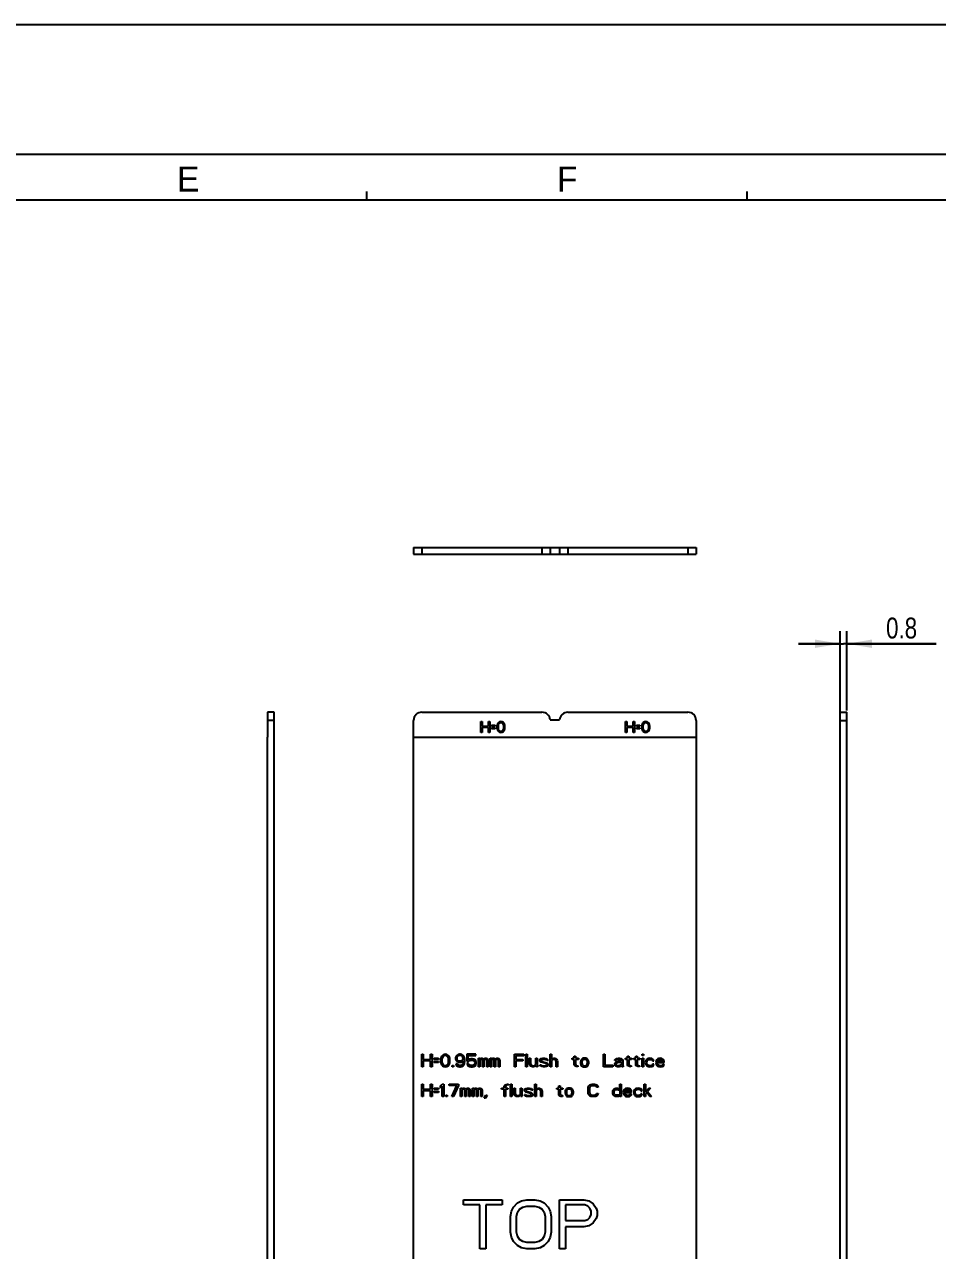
# Model space of a CAD drawing. Header units: millimetres. Extents: x 0 to 420, y 0 to 297.
# Drawn here: x 210 to 319.3, y 150.3 to 297 of the extents above; entities that cross this region are included whole.
import ezdxf

# ---------------------------------------------------------------- set-up
doc = ezdxf.new("R2010")
doc.units = ezdxf.units.MM
doc.header["$LTSCALE"] = 23.1
doc.layers.get('0').update_dxf_attribs({"linetype": 'CONTINUOUS'})
doc.layers.add('ASSEM_MEM', color=7, linetype='CONTINUOUS')
doc.styles.get("Standard").update_dxf_attribs({"font": 'txt', "width": 0.8})
doc.styles.add('TEXTSTYLE_2', font='txt')
doc.dimstyles.new('DIMSTYLE_2', dxfattribs={"dimtxt": 2.5, "dimasz": 3, "dimexe": 1.5, "dimexo": 1.2, "dimtad": 1, "dimdsep": 46, "dimtxsty": 'STANDARD', "dimblk": '_FILLED', "dimblk1": '_FILLED', "dimblk2": '_FILLED', "dimcen": 0.09, "dimazin": 2, "dimtp": 0.01, "dimtm": 0.01, "dimtfac": 1, "dimtofl": 0, "dimtmove": 0, "dimatfit": 3, "dimldrblk": '_FILLED', "dimfxl": 1, "dimtolj": 1, "dimarcsym": 0})

# ---------------------------------------------------------------- blocks, each defined once
blk = doc.blocks.new('_FILLED')
at = {"color": 0, "linetype": 'BYBLOCK'}
blk.add_solid([(0, 0), (-1, 0.167), (-1, -0.167)], dxfattribs=at)
blk = doc.blocks.new('*D2')
at = {"color": 7, "linetype": 'CONTINUOUS'}
for p, q in [((307.64, 212.89), (307.64, 224.38)), ((308.44, 214.89), (308.44, 224.38)), ((307.64, 222.88), (302.64, 222.88)), ((302.64, 222.88), (308.04, 222.88)), ((319.14, 222.88), (308.04, 222.88)), ((308.44, 222.88), (319.14, 222.88))]:
    blk.add_line(p, q, dxfattribs=at)
at = {"color": 7, "linetype": 'CONTINUOUS', "xscale": 3, "yscale": 3, "zscale": 3}
blk.add_blockref('_FILLED', (307.64, 222.88), dxfattribs=at)
at = {"color": 7, "linetype": 'CONTINUOUS', "xscale": 3, "yscale": 3, "zscale": 3, "rotation": 180}
blk.add_blockref('_FILLED', (308.44, 222.88), dxfattribs=at)
at = {"color": 7, "linetype": 'CONTINUOUS', "insert": (313.14, 226.01), "char_height": 2.5, "width": 6, "attachment_point": 1, "line_spacing_factor": 0.9}
blk.add_mtext('0.8', dxfattribs=at)

msp = doc.modelspace()

# ---------------------------------------------------------------- linework, layer by layer
at = {"color": 7, "linetype": 'CONTINUOUS'}
for p, q in [((0, 297), (420, 297)), ((19, 281.5), (401, 281.5)), ((23.5, 276), (396, 276)), ((251, 276), (251, 277)), ((296.5, 276), (296.5, 277))]:
    msp.add_line(p, q, dxfattribs=at)
at = {"layer": 'ASSEM_MEM', "color": 7, "linetype": 'CONTINUOUS'}
for p, q in [((256.581, 234.391), (256.581, 233.591)), ((256.581, 234.391), (290.406, 234.391)), ((256.581, 233.591), (290.406, 233.591)), ((257.581, 234.391), (257.581, 233.591)), ((271.949, 234.391), (271.949, 233.591)), ((272.944, 234.391), (272.944, 233.591)), ((274.044, 234.391), (274.044, 233.591)), ((275.039, 234.391), (275.039, 233.591)), ((289.406, 234.391), (289.406, 233.591)), ((290.406, 234.391), (290.406, 233.591)), ((239.097, 214.686), (239.097, 211.686)), ((239.897, 214.686), (239.097, 214.686)), ((239.897, 83.686), (239.897, 214.686)), ((257.581, 214.686), (271.949, 214.686)), ((275.039, 214.686), (289.406, 214.686)), ((307.636, 83.686), (307.636, 214.686)), ((307.636, 214.686), (308.436, 214.686)), ((308.436, 99.686), (308.436, 214.686)), ((239.897, 213.686), (239.097, 213.686)), ((256.581, 99.686), (256.581, 213.686)), ((264.618, 212.262), (264.618, 213.552)), ((264.618, 213.552), (264.779, 213.552)), ((264.779, 213.552), (264.779, 213.031)), ((264.779, 213.031), (265.531, 213.031)), ((264.779, 212.866), (264.779, 212.262)), ((265.531, 212.866), (264.779, 212.866)), ((265.531, 213.031), (265.531, 213.552)), ((265.531, 213.552), (265.693, 213.552)), ((265.531, 212.262), (265.531, 212.866)), ((265.693, 213.552), (265.693, 212.262)), ((265.908, 213.031), (265.908, 213.141)), ((265.908, 213.141), (266.338, 213.141)), ((266.338, 213.031), (265.908, 213.031)), ((265.908, 212.701), (265.908, 212.811)), ((265.908, 212.811), (266.338, 212.811)), ((266.338, 213.141), (266.338, 213.031)), ((266.338, 212.811), (266.338, 212.701)), ((266.58, 213.168), (266.553, 213.031)), ((266.553, 213.031), (266.553, 212.784)), ((266.606, 213.25), (266.58, 213.168)), ((266.66, 213.36), (266.606, 213.25)), ((266.741, 213.442), (266.66, 213.36)), ((266.714, 213.168), (266.687, 213.003)), ((266.687, 213.003), (266.687, 212.811)), ((266.687, 212.811), (266.714, 212.647)), ((266.821, 213.333), (266.714, 213.168)), ((266.875, 213.525), (266.741, 213.442)), ((266.902, 213.388), (266.821, 213.333)), ((267.036, 213.552), (266.875, 213.525)), ((267.036, 213.415), (266.902, 213.388)), ((267.198, 213.525), (267.036, 213.552)), ((267.171, 213.388), (267.036, 213.415)), ((267.251, 213.333), (267.171, 213.388)), ((267.332, 213.442), (267.198, 213.525)), ((267.359, 213.168), (267.251, 213.333)), ((267.413, 213.36), (267.332, 213.442)), ((267.386, 213.003), (267.359, 213.168)), ((267.359, 212.647), (267.386, 212.811)), ((267.386, 212.811), (267.386, 213.003)), ((267.466, 213.25), (267.413, 213.36)), ((267.493, 213.168), (267.466, 213.25)), ((267.52, 213.031), (267.493, 213.168)), ((267.52, 212.784), (267.52, 213.031)), ((272.944, 213.786), (274.044, 213.786)), ((281.957, 212.262), (281.957, 213.552)), ((281.957, 213.552), (282.118, 213.552)), ((282.118, 213.552), (282.118, 213.031)), ((282.118, 213.031), (282.871, 213.031)), ((282.118, 212.866), (282.118, 212.262)), ((282.871, 212.866), (282.118, 212.866)), ((282.871, 213.031), (282.871, 213.552)), ((282.871, 213.552), (283.032, 213.552)), ((282.871, 212.262), (282.871, 212.866)), ((283.032, 213.552), (283.032, 212.262)), ((283.247, 213.031), (283.247, 213.141)), ((283.247, 213.141), (283.677, 213.141)), ((283.677, 213.031), (283.247, 213.031)), ((283.247, 212.701), (283.247, 212.811)), ((283.247, 212.811), (283.677, 212.811)), ((283.677, 213.141), (283.677, 213.031)), ((283.677, 212.811), (283.677, 212.701)), ((283.919, 213.168), (283.892, 213.031)), ((283.892, 213.031), (283.892, 212.784)), ((283.946, 213.25), (283.919, 213.168)), ((283.999, 213.36), (283.946, 213.25)), ((284.08, 213.442), (283.999, 213.36)), ((284.053, 213.168), (284.026, 213.003)), ((284.026, 213.003), (284.026, 212.811)), ((284.026, 212.811), (284.053, 212.647)), ((284.161, 213.333), (284.053, 213.168)), ((284.214, 213.525), (284.08, 213.442)), ((284.241, 213.388), (284.161, 213.333)), ((284.376, 213.552), (284.214, 213.525)), ((284.376, 213.415), (284.241, 213.388)), ((284.537, 213.525), (284.376, 213.552)), ((284.51, 213.388), (284.376, 213.415)), ((284.591, 213.333), (284.51, 213.388)), ((284.671, 213.442), (284.537, 213.525)), ((284.698, 213.168), (284.591, 213.333)), ((284.752, 213.36), (284.671, 213.442)), ((284.725, 213.003), (284.698, 213.168)), ((284.698, 212.647), (284.725, 212.811)), ((284.725, 212.811), (284.725, 213.003)), ((284.806, 213.25), (284.752, 213.36)), ((284.833, 213.168), (284.806, 213.25)), ((284.859, 213.031), (284.833, 213.168)), ((284.859, 212.784), (284.859, 213.031)), ((290.406, 213.686), (290.406, 211.686)), ((307.636, 213.686), (308.436, 213.686)), ((239.097, 83.686), (239.097, 211.686)), ((256.581, 211.686), (290.406, 211.686)), ((264.779, 212.262), (264.618, 212.262)), ((265.693, 212.262), (265.531, 212.262)), ((266.338, 212.701), (265.908, 212.701)), ((266.553, 212.784), (266.58, 212.647)), ((266.58, 212.647), (266.606, 212.564)), ((266.606, 212.564), (266.66, 212.454)), ((266.66, 212.454), (266.741, 212.372)), ((266.714, 212.647), (266.821, 212.482)), ((266.741, 212.372), (266.875, 212.29)), ((266.821, 212.482), (266.902, 212.427)), ((266.875, 212.29), (267.036, 212.262)), ((266.902, 212.427), (267.036, 212.4)), ((267.036, 212.4), (267.171, 212.427)), ((267.036, 212.262), (267.198, 212.29)), ((267.171, 212.427), (267.251, 212.482)), ((267.198, 212.29), (267.332, 212.372)), ((267.251, 212.482), (267.359, 212.647)), ((267.332, 212.372), (267.413, 212.454)), ((267.413, 212.454), (267.466, 212.564)), ((267.466, 212.564), (267.493, 212.647)), ((267.493, 212.647), (267.52, 212.784)), ((282.118, 212.262), (281.957, 212.262)), ((283.032, 212.262), (282.871, 212.262)), ((283.677, 212.701), (283.247, 212.701)), ((283.892, 212.784), (283.919, 212.647)), ((283.919, 212.647), (283.946, 212.564)), ((283.946, 212.564), (283.999, 212.454)), ((283.999, 212.454), (284.08, 212.372)), ((284.053, 212.647), (284.161, 212.482)), ((284.08, 212.372), (284.214, 212.29)), ((284.161, 212.482), (284.241, 212.427)), ((284.214, 212.29), (284.376, 212.262)), ((284.241, 212.427), (284.376, 212.4)), ((284.376, 212.4), (284.51, 212.427)), ((284.376, 212.262), (284.537, 212.29)), ((284.51, 212.427), (284.591, 212.482)), ((284.537, 212.29), (284.671, 212.372)), ((284.591, 212.482), (284.698, 212.647)), ((284.671, 212.372), (284.752, 212.454)), ((284.752, 212.454), (284.806, 212.564)), ((284.806, 212.564), (284.833, 212.647)), ((284.833, 212.647), (284.859, 212.784)), ((290.406, 211.686), (290.406, 84.686)), ((257.555, 172.233), (257.555, 173.733)), ((257.555, 173.733), (257.742, 173.733)), ((257.742, 173.733), (257.742, 173.127)), ((258.617, 173.127), (258.617, 173.733)), ((258.617, 173.733), (258.805, 173.733)), ((258.805, 173.733), (258.805, 172.233)), ((259.055, 173.127), (259.055, 173.255)), ((259.055, 173.255), (259.555, 173.255)), ((259.555, 173.255), (259.555, 173.127)), ((259.836, 173.287), (259.805, 173.127)), ((259.867, 173.382), (259.836, 173.287)), ((259.93, 173.51), (259.867, 173.382)), ((260.023, 173.606), (259.93, 173.51)), ((259.992, 173.287), (259.961, 173.095)), ((260.117, 173.478), (259.992, 173.287)), ((260.18, 173.701), (260.023, 173.606)), ((260.211, 173.542), (260.117, 173.478)), ((260.367, 173.733), (260.18, 173.701)), ((260.367, 173.574), (260.211, 173.542)), ((260.555, 173.701), (260.367, 173.733)), ((260.523, 173.542), (260.367, 173.574)), ((260.617, 173.478), (260.523, 173.542)), ((260.711, 173.606), (260.555, 173.701)), ((260.742, 173.287), (260.617, 173.478)), ((260.805, 173.51), (260.711, 173.606)), ((260.773, 173.095), (260.742, 173.287)), ((260.867, 173.382), (260.805, 173.51)), ((260.898, 173.287), (260.867, 173.382)), ((260.93, 173.127), (260.898, 173.287)), ((261.648, 173.478), (261.586, 173.318)), ((261.586, 173.318), (261.586, 173.191)), ((261.586, 173.191), (261.648, 173.031)), ((261.742, 173.606), (261.648, 173.478)), ((261.898, 173.701), (261.742, 173.606)), ((261.773, 173.382), (261.742, 173.287)), ((261.742, 173.287), (261.742, 173.223)), ((261.742, 173.223), (261.773, 173.127)), ((261.836, 173.478), (261.773, 173.382)), ((261.93, 173.542), (261.836, 173.478)), ((262.055, 173.733), (261.898, 173.701)), ((262.023, 173.574), (261.93, 173.542)), ((262.242, 173.574), (262.023, 173.574)), ((262.211, 173.733), (262.055, 173.733)), ((262.367, 173.701), (262.211, 173.733)), ((262.336, 173.542), (262.242, 173.574)), ((262.43, 173.478), (262.336, 173.542)), ((262.523, 173.606), (262.367, 173.701)), ((262.492, 173.382), (262.43, 173.478)), ((262.523, 173.287), (262.492, 173.382)), ((262.492, 173.127), (262.523, 173.223)), ((262.617, 173.478), (262.523, 173.606)), ((262.523, 173.223), (262.523, 173.287)), ((262.68, 173.318), (262.617, 173.478)), ((262.711, 173.095), (262.68, 173.318)), ((262.961, 173.733), (262.961, 172.904)), ((264.023, 173.733), (262.961, 173.733)), ((263.117, 173.063), (263.117, 173.574)), ((263.117, 173.574), (264.023, 173.574)), ((263.43, 173.191), (263.273, 173.159)), ((263.617, 173.191), (263.43, 173.191)), ((263.773, 173.159), (263.617, 173.191)), ((264.023, 173.574), (264.023, 173.733)), ((264.336, 172.233), (264.336, 173.255)), ((264.336, 173.255), (264.492, 173.255)), ((264.492, 173.255), (264.492, 173.159)), ((264.492, 173.159), (264.555, 173.223)), ((264.555, 173.223), (264.648, 173.255)), ((264.648, 173.255), (264.773, 173.255)), ((264.773, 173.255), (264.867, 173.223)), ((264.867, 173.223), (264.961, 173.127)), ((264.961, 173.127), (265.055, 173.223)), ((265.055, 173.223), (265.148, 173.255)), ((265.148, 173.255), (265.273, 173.255)), ((265.273, 173.255), (265.367, 173.223)), ((265.367, 173.223), (265.43, 173.159)), ((265.742, 172.233), (265.742, 173.255)), ((265.742, 173.255), (265.898, 173.255)), ((265.898, 173.255), (265.898, 173.159)), ((265.898, 173.159), (265.961, 173.223)), ((265.961, 173.223), (266.055, 173.255)), ((266.055, 173.255), (266.18, 173.255)), ((266.18, 173.255), (266.273, 173.223)), ((266.273, 173.223), (266.367, 173.127)), ((266.367, 173.127), (266.461, 173.223)), ((266.461, 173.223), (266.555, 173.255)), ((266.555, 173.255), (266.68, 173.255)), ((266.68, 173.255), (266.773, 173.223)), ((266.773, 173.223), (266.836, 173.159)), ((268.648, 172.233), (268.648, 173.733)), ((268.648, 173.733), (269.773, 173.733)), ((268.836, 173.542), (268.836, 173.127)), ((269.773, 173.542), (268.836, 173.542)), ((269.773, 173.733), (269.773, 173.542)), ((270.023, 172.233), (270.023, 173.733)), ((270.023, 173.733), (270.18, 173.733)), ((270.18, 173.733), (270.18, 172.233)), ((270.43, 172.616), (270.43, 173.255)), ((270.43, 173.255), (270.586, 173.255)), ((270.586, 173.255), (270.586, 172.616)), ((271.211, 172.553), (271.211, 173.255)), ((271.211, 173.255), (271.367, 173.255)), ((271.367, 173.255), (271.367, 172.425)), ((271.742, 173.159), (271.867, 173.223)), ((271.867, 173.223), (272.055, 173.255)), ((272.055, 173.255), (272.242, 173.255)), ((272.242, 173.255), (272.43, 173.223)), ((272.43, 173.223), (272.523, 173.191)), ((272.523, 173.191), (272.617, 173.127)), ((272.93, 172.233), (272.93, 173.733)), ((272.93, 173.733), (273.086, 173.733)), ((273.086, 173.733), (273.086, 173.095)), ((273.148, 173.159), (273.242, 173.223)), ((273.242, 173.223), (273.367, 173.255)), ((273.367, 173.255), (273.492, 173.255)), ((273.492, 173.255), (273.586, 173.223)), ((273.586, 173.223), (273.68, 173.159)), ((275.555, 173.127), (275.555, 173.255)), ((275.555, 173.255), (275.805, 173.255)), ((275.805, 173.255), (275.805, 173.51)), ((275.805, 173.51), (275.961, 173.51)), ((275.961, 173.51), (275.961, 173.255)), ((275.961, 173.255), (276.305, 173.255)), ((276.305, 173.255), (276.305, 173.127)), ((276.742, 173.191), (276.68, 173.127)), ((276.805, 173.223), (276.742, 173.191)), ((276.93, 173.255), (276.805, 173.223)), ((277.18, 173.255), (276.93, 173.255)), ((277.305, 173.223), (277.18, 173.255)), ((277.367, 173.191), (277.305, 173.223)), ((277.43, 173.127), (277.367, 173.191)), ((279.305, 172.233), (279.305, 173.733)), ((279.305, 173.733), (279.492, 173.733)), ((279.492, 173.733), (279.492, 172.425)), ((280.711, 173.127), (280.773, 173.191)), ((280.773, 173.191), (280.836, 173.223)), ((280.836, 173.223), (281.055, 173.255)), ((281.055, 173.255), (281.242, 173.255)), ((281.242, 173.255), (281.43, 173.223)), ((281.43, 173.223), (281.523, 173.159)), ((281.93, 173.127), (281.93, 173.255)), ((281.93, 173.255), (282.18, 173.255)), ((282.18, 173.255), (282.18, 173.51)), ((282.18, 173.51), (282.336, 173.51)), ((282.336, 173.51), (282.336, 173.255)), ((282.336, 173.255), (282.68, 173.255)), ((282.68, 173.255), (282.68, 173.127)), ((282.93, 173.127), (282.93, 173.255)), ((282.93, 173.255), (283.18, 173.255)), ((283.18, 173.255), (283.18, 173.51)), ((283.18, 173.51), (283.336, 173.51)), ((283.336, 173.51), (283.336, 173.255)), ((283.336, 173.255), (283.68, 173.255)), ((283.68, 173.255), (283.68, 173.127)), ((283.93, 173.574), (283.93, 173.733)), ((283.93, 173.733), (284.086, 173.733)), ((284.086, 173.574), (283.93, 173.574)), ((283.93, 172.233), (283.93, 173.255)), ((283.93, 173.255), (284.086, 173.255)), ((284.086, 173.733), (284.086, 173.574)), ((284.086, 173.255), (284.086, 172.233)), ((284.586, 173.191), (284.492, 173.127)), ((284.68, 173.223), (284.586, 173.191)), ((284.867, 173.255), (284.68, 173.223)), ((285.086, 173.223), (284.867, 173.255)), ((285.211, 173.159), (285.086, 173.223)), ((285.836, 173.191), (285.742, 173.127)), ((285.93, 173.223), (285.836, 173.191)), ((286.117, 173.255), (285.93, 173.223)), ((286.305, 173.223), (286.117, 173.255)), ((286.461, 173.127), (286.305, 173.223)), ((257.742, 172.233), (257.555, 172.233)), ((257.742, 173.127), (258.617, 173.127)), ((257.742, 172.935), (257.742, 172.233)), ((258.617, 172.935), (257.742, 172.935)), ((258.617, 172.233), (258.617, 172.935)), ((258.805, 172.233), (258.617, 172.233)), ((259.555, 173.127), (259.055, 173.127)), ((259.055, 172.744), (259.055, 172.872)), ((259.055, 172.872), (259.555, 172.872)), ((259.555, 172.744), (259.055, 172.744)), ((259.555, 172.872), (259.555, 172.744)), ((259.805, 173.127), (259.805, 172.84)), ((259.805, 172.84), (259.836, 172.68)), ((259.836, 172.68), (259.867, 172.584)), ((259.867, 172.584), (259.93, 172.457)), ((259.93, 172.457), (260.023, 172.361)), ((259.961, 173.095), (259.961, 172.872)), ((259.961, 172.872), (259.992, 172.68)), ((259.992, 172.68), (260.117, 172.489)), ((260.023, 172.361), (260.18, 172.265)), ((260.117, 172.489), (260.211, 172.425)), ((260.18, 172.265), (260.367, 172.233)), ((260.211, 172.425), (260.367, 172.393)), ((260.367, 172.393), (260.523, 172.425)), ((260.367, 172.233), (260.555, 172.265)), ((260.523, 172.425), (260.617, 172.489)), ((260.555, 172.265), (260.711, 172.361)), ((260.617, 172.489), (260.742, 172.68)), ((260.711, 172.361), (260.805, 172.457)), ((260.742, 172.68), (260.773, 172.872)), ((260.773, 172.872), (260.773, 173.095)), ((260.805, 172.457), (260.867, 172.584)), ((260.867, 172.584), (260.898, 172.68)), ((260.898, 172.68), (260.93, 172.84)), ((260.93, 172.84), (260.93, 173.127)), ((261.18, 172.233), (261.18, 172.393)), ((261.18, 172.393), (261.336, 172.393)), ((261.336, 172.233), (261.18, 172.233)), ((261.336, 172.393), (261.336, 172.233)), ((261.648, 173.031), (261.742, 172.904)), ((261.648, 172.584), (261.68, 172.489)), ((261.805, 172.584), (261.648, 172.584)), ((261.68, 172.489), (261.773, 172.361)), ((261.742, 172.904), (261.898, 172.808)), ((261.773, 173.127), (261.836, 173.031)), ((261.773, 172.361), (261.93, 172.265)), ((261.867, 172.489), (261.805, 172.584)), ((261.836, 173.031), (261.93, 172.967)), ((261.961, 172.425), (261.867, 172.489)), ((261.898, 172.808), (262.055, 172.776)), ((261.93, 172.967), (262.023, 172.935)), ((261.93, 172.265), (262.086, 172.233)), ((262.055, 172.393), (261.961, 172.425)), ((262.023, 172.935), (262.242, 172.935)), ((262.055, 172.776), (262.211, 172.776)), ((262.242, 172.393), (262.055, 172.393)), ((262.086, 172.233), (262.211, 172.233)), ((262.211, 172.776), (262.367, 172.808)), ((262.211, 172.233), (262.367, 172.265)), ((262.242, 172.935), (262.336, 172.967)), ((262.336, 172.425), (262.242, 172.393)), ((262.336, 172.967), (262.43, 173.031)), ((262.43, 172.489), (262.336, 172.425)), ((262.367, 172.808), (262.555, 172.935)), ((262.367, 172.265), (262.523, 172.361)), ((262.43, 173.031), (262.492, 173.127)), ((262.492, 172.584), (262.43, 172.489)), ((262.523, 172.68), (262.492, 172.584)), ((262.555, 172.872), (262.523, 172.68)), ((262.523, 172.361), (262.617, 172.489)), ((262.555, 172.935), (262.555, 172.872)), ((262.617, 172.489), (262.68, 172.648)), ((262.68, 172.648), (262.711, 172.872)), ((262.711, 172.872), (262.711, 173.095)), ((262.961, 172.904), (263.18, 172.904)), ((262.961, 172.616), (263.023, 172.489)), ((263.148, 172.616), (262.961, 172.616)), ((263.023, 172.489), (263.117, 172.361)), ((263.273, 173.159), (263.117, 173.063)), ((263.117, 172.361), (263.273, 172.265)), ((263.211, 172.489), (263.148, 172.616)), ((263.18, 172.904), (263.305, 172.999)), ((263.305, 172.425), (263.211, 172.489)), ((263.273, 172.265), (263.43, 172.233)), ((263.305, 172.999), (263.43, 173.031)), ((263.43, 172.393), (263.305, 172.425)), ((263.43, 173.031), (263.617, 173.031)), ((263.617, 172.393), (263.43, 172.393)), ((263.43, 172.233), (263.617, 172.233)), ((263.617, 173.031), (263.742, 172.999)), ((263.742, 172.425), (263.617, 172.393)), ((263.617, 172.233), (263.773, 172.265)), ((263.742, 172.999), (263.836, 172.935)), ((263.836, 172.489), (263.742, 172.425)), ((263.93, 173.063), (263.773, 173.159)), ((263.773, 172.265), (263.93, 172.361)), ((263.836, 172.935), (263.898, 172.84)), ((263.898, 172.584), (263.836, 172.489)), ((263.898, 172.84), (263.93, 172.744)), ((263.93, 172.68), (263.898, 172.584)), ((264.023, 172.935), (263.93, 173.063)), ((263.93, 172.744), (263.93, 172.68)), ((263.93, 172.361), (264.023, 172.489)), ((264.086, 172.776), (264.023, 172.935)), ((264.023, 172.489), (264.086, 172.648)), ((264.086, 172.648), (264.086, 172.776)), ((264.492, 172.233), (264.336, 172.233)), ((264.555, 173.095), (264.492, 173.031)), ((264.492, 173.031), (264.492, 172.233)), ((264.648, 173.127), (264.555, 173.095)), ((264.711, 173.127), (264.648, 173.127)), ((264.773, 173.095), (264.711, 173.127)), ((264.805, 173.063), (264.773, 173.095)), ((264.836, 172.999), (264.805, 173.063)), ((264.836, 172.233), (264.836, 172.999)), ((264.992, 172.233), (264.836, 172.233)), ((265.023, 173.063), (264.992, 172.999)), ((264.992, 172.999), (264.992, 172.233)), ((265.055, 173.095), (265.023, 173.063)), ((265.117, 173.127), (265.055, 173.095)), ((265.211, 173.127), (265.117, 173.127)), ((265.273, 173.095), (265.211, 173.127)), ((265.305, 173.063), (265.273, 173.095)), ((265.336, 172.999), (265.305, 173.063)), ((265.336, 172.233), (265.336, 172.999)), ((265.492, 172.233), (265.336, 172.233)), ((265.43, 173.159), (265.492, 172.999)), ((265.492, 172.999), (265.492, 172.233)), ((265.898, 172.233), (265.742, 172.233)), ((265.961, 173.095), (265.898, 173.031)), ((265.898, 173.031), (265.898, 172.233)), ((266.055, 173.127), (265.961, 173.095)), ((266.117, 173.127), (266.055, 173.127)), ((266.18, 173.095), (266.117, 173.127)), ((266.211, 173.063), (266.18, 173.095)), ((266.242, 172.999), (266.211, 173.063)), ((266.242, 172.233), (266.242, 172.999)), ((266.398, 172.233), (266.242, 172.233)), ((266.43, 173.063), (266.398, 172.999)), ((266.398, 172.999), (266.398, 172.233)), ((266.461, 173.095), (266.43, 173.063)), ((266.523, 173.127), (266.461, 173.095)), ((266.617, 173.127), (266.523, 173.127)), ((266.68, 173.095), (266.617, 173.127)), ((266.711, 173.063), (266.68, 173.095)), ((266.742, 172.999), (266.711, 173.063)), ((266.742, 172.233), (266.742, 172.999)), ((266.898, 172.233), (266.742, 172.233)), ((266.836, 173.159), (266.898, 172.999)), ((266.898, 172.999), (266.898, 172.233)), ((268.836, 172.233), (268.648, 172.233)), ((268.836, 173.127), (269.648, 173.127)), ((268.836, 172.935), (268.836, 172.233)), ((269.648, 172.935), (268.836, 172.935)), ((269.648, 173.127), (269.648, 172.935)), ((270.18, 172.233), (270.023, 172.233)), ((270.461, 172.489), (270.43, 172.616)), ((270.492, 172.425), (270.461, 172.489)), ((270.586, 172.329), (270.492, 172.425)), ((270.586, 172.616), (270.617, 172.521)), ((270.68, 172.265), (270.586, 172.329)), ((270.617, 172.521), (270.68, 172.425)), ((270.68, 172.425), (270.805, 172.361)), ((270.805, 172.233), (270.68, 172.265)), ((270.805, 172.361), (270.93, 172.361)), ((270.93, 172.233), (270.805, 172.233)), ((270.93, 172.361), (271.055, 172.393)), ((271.055, 172.265), (270.93, 172.233)), ((271.055, 172.393), (271.148, 172.457)), ((271.117, 172.297), (271.055, 172.265)), ((271.211, 172.393), (271.117, 172.297)), ((271.148, 172.457), (271.211, 172.553)), ((271.273, 172.233), (271.211, 172.393)), ((271.43, 172.233), (271.273, 172.233)), ((271.367, 172.425), (271.398, 172.297)), ((271.398, 172.297), (271.43, 172.233)), ((271.68, 173.063), (271.742, 173.159)), ((271.68, 172.999), (271.68, 173.063)), ((271.742, 172.872), (271.68, 172.999)), ((271.742, 172.361), (271.68, 172.489)), ((271.68, 172.489), (271.836, 172.489)), ((271.867, 172.776), (271.742, 172.872)), ((271.836, 172.297), (271.742, 172.361)), ((271.867, 173.063), (271.836, 172.999)), ((271.836, 172.999), (271.867, 172.935)), ((271.836, 172.489), (271.867, 172.425)), ((271.93, 172.265), (271.836, 172.297)), ((271.93, 173.095), (271.867, 173.063)), ((271.867, 172.935), (271.961, 172.872)), ((272.398, 172.616), (271.867, 172.776)), ((271.867, 172.425), (271.93, 172.393)), ((272.055, 173.127), (271.93, 173.095)), ((271.93, 172.393), (272.117, 172.361)), ((272.117, 172.233), (271.93, 172.265)), ((271.961, 172.872), (272.492, 172.712)), ((272.242, 173.127), (272.055, 173.127)), ((272.117, 172.361), (272.305, 172.361)), ((272.305, 172.233), (272.117, 172.233)), ((272.43, 173.095), (272.242, 173.127)), ((272.305, 172.361), (272.43, 172.393)), ((272.492, 172.265), (272.305, 172.233)), ((272.492, 172.553), (272.398, 172.616)), ((272.492, 173.063), (272.43, 173.095)), ((272.43, 172.393), (272.492, 172.425)), ((272.523, 172.999), (272.492, 173.063)), ((272.492, 172.712), (272.617, 172.616)), ((272.523, 172.489), (272.492, 172.553)), ((272.492, 172.425), (272.523, 172.489)), ((272.617, 172.329), (272.492, 172.265)), ((272.68, 172.999), (272.523, 172.999)), ((272.617, 173.127), (272.68, 172.999)), ((272.617, 172.616), (272.68, 172.489)), ((272.68, 172.425), (272.617, 172.329)), ((272.68, 172.489), (272.68, 172.425)), ((273.086, 172.233), (272.93, 172.233)), ((273.086, 173.095), (273.148, 173.159)), ((273.148, 173.031), (273.086, 172.967)), ((273.086, 172.967), (273.086, 172.233)), ((273.242, 173.095), (273.148, 173.031)), ((273.367, 173.127), (273.242, 173.095)), ((273.492, 173.095), (273.367, 173.127)), ((273.555, 173.063), (273.492, 173.095)), ((273.617, 172.999), (273.555, 173.063)), ((273.648, 172.872), (273.617, 172.999)), ((273.648, 172.233), (273.648, 172.872)), ((273.805, 172.233), (273.648, 172.233)), ((273.68, 173.159), (273.742, 173.095)), ((273.742, 173.095), (273.773, 173.031)), ((273.773, 173.031), (273.805, 172.872)), ((273.805, 172.872), (273.805, 172.233)), ((275.805, 173.127), (275.555, 173.127)), ((275.805, 172.489), (275.805, 173.127)), ((275.867, 172.361), (275.805, 172.489)), ((275.961, 172.297), (275.867, 172.361)), ((275.961, 173.127), (275.961, 172.553)), ((276.305, 173.127), (275.961, 173.127)), ((275.961, 172.553), (275.992, 172.457)), ((276.055, 172.265), (275.961, 172.297)), ((275.992, 172.457), (276.086, 172.393)), ((276.242, 172.233), (276.055, 172.265)), ((276.086, 172.393), (276.242, 172.361)), ((276.242, 172.361), (276.242, 172.233)), ((276.586, 172.935), (276.555, 172.808)), ((276.555, 172.808), (276.555, 172.68)), ((276.555, 172.68), (276.617, 172.457)), ((276.617, 173.031), (276.586, 172.935)), ((276.68, 173.127), (276.617, 173.031)), ((276.617, 172.457), (276.68, 172.361)), ((276.68, 172.361), (276.742, 172.297)), ((276.742, 172.935), (276.711, 172.808)), ((276.711, 172.808), (276.711, 172.68)), ((276.711, 172.68), (276.742, 172.553)), ((276.805, 173.031), (276.742, 172.935)), ((276.742, 172.553), (276.805, 172.457)), ((276.742, 172.297), (276.805, 172.265)), ((276.867, 173.095), (276.805, 173.031)), ((276.805, 172.457), (276.867, 172.393)), ((276.805, 172.265), (276.93, 172.233)), ((276.992, 173.127), (276.867, 173.095)), ((276.867, 172.393), (276.992, 172.361)), ((276.93, 172.233), (277.18, 172.233)), ((277.117, 173.127), (276.992, 173.127)), ((276.992, 172.361), (277.117, 172.361)), ((277.242, 173.095), (277.117, 173.127)), ((277.117, 172.361), (277.242, 172.393)), ((277.18, 172.233), (277.305, 172.265)), ((277.305, 173.031), (277.242, 173.095)), ((277.242, 172.393), (277.305, 172.457)), ((277.367, 172.935), (277.305, 173.031)), ((277.305, 172.457), (277.367, 172.553)), ((277.305, 172.265), (277.367, 172.297)), ((277.398, 172.808), (277.367, 172.935)), ((277.367, 172.553), (277.398, 172.68)), ((277.367, 172.297), (277.43, 172.361)), ((277.398, 172.68), (277.398, 172.808)), ((277.492, 173.031), (277.43, 173.127)), ((277.43, 172.361), (277.492, 172.457)), ((277.523, 172.935), (277.492, 173.031)), ((277.492, 172.457), (277.555, 172.68)), ((277.555, 172.808), (277.523, 172.935)), ((277.555, 172.68), (277.555, 172.808)), ((280.43, 172.233), (279.305, 172.233)), ((279.492, 172.425), (280.43, 172.425)), ((280.43, 172.425), (280.43, 172.233)), ((280.68, 173.063), (280.711, 173.127)), ((280.68, 172.999), (280.68, 173.063)), ((280.836, 172.999), (280.68, 172.999)), ((280.68, 172.616), (280.742, 172.744)), ((280.68, 172.521), (280.68, 172.616)), ((280.711, 172.393), (280.68, 172.521)), ((280.805, 172.297), (280.711, 172.393)), ((280.742, 172.744), (280.805, 172.808)), ((280.805, 172.808), (280.93, 172.872)), ((280.867, 172.265), (280.805, 172.297)), ((280.867, 173.063), (280.836, 172.999)), ((280.836, 172.553), (280.867, 172.648)), ((280.836, 172.489), (280.836, 172.553)), ((280.867, 172.425), (280.836, 172.489)), ((280.93, 173.095), (280.867, 173.063)), ((280.867, 172.648), (280.93, 172.712)), ((280.992, 172.361), (280.867, 172.425)), ((280.992, 172.233), (280.867, 172.265)), ((281.055, 173.127), (280.93, 173.095)), ((280.93, 172.872), (281.117, 172.904)), ((280.93, 172.712), (280.992, 172.744)), ((280.992, 172.744), (281.117, 172.776)), ((281.18, 172.361), (280.992, 172.361)), ((281.18, 172.233), (280.992, 172.233)), ((281.242, 173.127), (281.055, 173.127)), ((281.117, 172.904), (281.461, 172.904)), ((281.117, 172.776), (281.461, 172.776)), ((281.336, 172.425), (281.18, 172.361)), ((281.336, 172.265), (281.18, 172.233)), ((281.367, 173.095), (281.242, 173.127)), ((281.43, 172.521), (281.336, 172.425)), ((281.43, 172.329), (281.336, 172.265)), ((281.43, 173.063), (281.367, 173.095)), ((281.461, 172.999), (281.43, 173.063)), ((281.461, 172.584), (281.43, 172.521)), ((281.461, 172.393), (281.43, 172.329)), ((281.461, 172.904), (281.461, 172.999)), ((281.461, 172.776), (281.461, 172.584)), ((281.492, 172.297), (281.461, 172.393)), ((281.523, 172.233), (281.492, 172.297)), ((281.523, 173.159), (281.586, 173.095)), ((281.68, 172.233), (281.523, 172.233)), ((281.586, 173.095), (281.617, 172.999)), ((281.617, 172.999), (281.617, 172.489)), ((281.617, 172.489), (281.648, 172.329)), ((281.648, 172.329), (281.68, 172.233)), ((282.18, 173.127), (281.93, 173.127)), ((282.18, 172.489), (282.18, 173.127)), ((282.242, 172.361), (282.18, 172.489)), ((282.336, 172.297), (282.242, 172.361)), ((282.336, 173.127), (282.336, 172.553)), ((282.68, 173.127), (282.336, 173.127)), ((282.336, 172.553), (282.367, 172.457)), ((282.43, 172.265), (282.336, 172.297)), ((282.367, 172.457), (282.461, 172.393)), ((282.617, 172.233), (282.43, 172.265)), ((282.461, 172.393), (282.617, 172.361)), ((282.617, 172.361), (282.617, 172.233)), ((283.18, 173.127), (282.93, 173.127)), ((283.18, 172.489), (283.18, 173.127)), ((283.242, 172.361), (283.18, 172.489)), ((283.336, 172.297), (283.242, 172.361)), ((283.336, 173.127), (283.336, 172.553)), ((283.68, 173.127), (283.336, 173.127)), ((283.336, 172.553), (283.367, 172.457)), ((283.43, 172.265), (283.336, 172.297)), ((283.367, 172.457), (283.461, 172.393)), ((283.617, 172.233), (283.43, 172.265)), ((283.461, 172.393), (283.617, 172.361)), ((283.617, 172.361), (283.617, 172.233)), ((284.086, 172.233), (283.93, 172.233)), ((284.367, 172.935), (284.336, 172.744)), ((284.336, 172.744), (284.367, 172.553)), ((284.43, 173.063), (284.367, 172.935)), ((284.367, 172.553), (284.43, 172.425)), ((284.492, 173.127), (284.43, 173.063)), ((284.43, 172.425), (284.492, 172.361)), ((284.492, 172.776), (284.523, 172.904)), ((284.492, 172.68), (284.492, 172.776)), ((284.555, 172.521), (284.492, 172.68)), ((284.492, 172.361), (284.586, 172.297)), ((284.523, 172.904), (284.555, 172.967)), ((284.555, 172.967), (284.648, 173.063)), ((284.648, 172.425), (284.555, 172.521)), ((284.586, 172.297), (284.68, 172.265)), ((284.648, 173.063), (284.711, 173.095)), ((284.836, 172.361), (284.648, 172.425)), ((284.68, 172.265), (284.867, 172.233)), ((284.711, 173.095), (284.836, 173.127)), ((284.836, 173.127), (285.055, 173.095)), ((285.055, 172.393), (284.836, 172.361)), ((284.867, 172.233), (285.086, 172.265)), ((285.055, 173.095), (285.148, 173.031)), ((285.148, 172.457), (285.055, 172.393)), ((285.086, 172.265), (285.211, 172.329)), ((285.148, 173.031), (285.18, 172.935)), ((285.18, 172.553), (285.148, 172.457)), ((285.18, 172.935), (285.336, 172.935)), ((285.336, 172.553), (285.18, 172.553)), ((285.305, 173.063), (285.211, 173.159)), ((285.211, 172.329), (285.305, 172.425)), ((285.336, 172.935), (285.305, 173.063)), ((285.305, 172.425), (285.336, 172.553)), ((285.617, 172.935), (285.586, 172.744)), ((285.586, 172.744), (285.617, 172.553)), ((285.68, 173.063), (285.617, 172.935)), ((285.617, 172.553), (285.68, 172.425)), ((285.742, 173.127), (285.68, 173.063)), ((285.68, 172.425), (285.742, 172.361)), ((285.742, 172.68), (285.742, 172.744)), ((285.742, 172.744), (286.586, 172.744)), ((285.773, 172.584), (285.742, 172.68)), ((285.742, 172.361), (285.836, 172.297)), ((285.773, 172.904), (285.805, 172.967)), ((285.773, 172.872), (285.773, 172.904)), ((286.43, 172.872), (285.773, 172.872)), ((285.805, 172.521), (285.773, 172.584)), ((285.805, 172.967), (285.898, 173.063)), ((285.898, 172.425), (285.805, 172.521)), ((285.836, 172.297), (285.93, 172.265)), ((285.898, 173.063), (285.961, 173.095)), ((285.961, 172.393), (285.898, 172.425)), ((285.93, 172.265), (286.117, 172.233)), ((285.961, 173.095), (286.086, 173.127)), ((286.086, 172.361), (285.961, 172.393)), ((286.086, 173.127), (286.273, 173.095)), ((286.305, 172.393), (286.086, 172.361)), ((286.117, 172.233), (286.336, 172.265)), ((286.273, 173.095), (286.367, 173.031)), ((286.398, 172.457), (286.305, 172.393)), ((286.336, 172.265), (286.461, 172.329)), ((286.367, 173.031), (286.43, 172.935)), ((286.43, 172.553), (286.398, 172.457)), ((286.43, 172.935), (286.43, 172.872)), ((286.586, 172.553), (286.43, 172.553)), ((286.555, 172.999), (286.461, 173.127)), ((286.461, 172.329), (286.555, 172.425)), ((286.586, 172.872), (286.555, 172.999)), ((286.555, 172.425), (286.586, 172.553)), ((286.586, 172.744), (286.586, 172.872)), ((257.555, 168.667), (257.555, 170.167)), ((257.555, 170.167), (257.742, 170.167)), ((257.742, 170.167), (257.742, 169.561)), ((257.742, 169.561), (258.617, 169.561)), ((257.742, 169.369), (257.742, 168.667)), ((258.617, 169.369), (257.742, 169.369)), ((258.617, 169.561), (258.617, 170.167)), ((258.617, 170.167), (258.805, 170.167)), ((258.617, 168.667), (258.617, 169.369)), ((258.805, 170.167), (258.805, 168.667)), ((259.055, 169.561), (259.055, 169.688)), ((259.055, 169.688), (259.555, 169.688)), ((259.555, 169.561), (259.055, 169.561)), ((259.055, 169.178), (259.055, 169.305)), ((259.055, 169.305), (259.555, 169.305)), ((259.555, 169.178), (259.055, 169.178)), ((259.555, 169.688), (259.555, 169.561)), ((259.555, 169.305), (259.555, 169.178)), ((259.805, 169.944), (259.992, 170.167)), ((259.805, 169.688), (259.805, 169.944)), ((259.992, 169.912), (259.805, 169.688)), ((259.992, 170.167), (260.18, 170.167)), ((259.992, 168.667), (259.992, 169.912)), ((260.18, 170.167), (260.18, 168.667)), ((260.43, 168.667), (260.43, 168.827)), ((260.43, 168.827), (260.586, 168.827)), ((260.586, 168.827), (260.586, 168.667)), ((260.836, 170.007), (260.836, 170.167)), ((260.836, 170.167), (261.961, 170.167)), ((261.773, 170.007), (260.836, 170.007)), ((261.148, 168.667), (261.773, 170.007)), ((261.961, 170.007), (261.336, 168.667)), ((261.961, 170.167), (261.961, 170.007)), ((262.211, 168.667), (262.211, 169.688)), ((262.211, 169.688), (262.367, 169.688)), ((262.367, 169.688), (262.367, 169.593)), ((262.367, 169.593), (262.43, 169.656)), ((262.43, 169.529), (262.367, 169.465)), ((262.367, 169.465), (262.367, 168.667)), ((262.43, 169.656), (262.523, 169.688)), ((262.523, 169.561), (262.43, 169.529)), ((262.523, 169.688), (262.648, 169.688)), ((262.586, 169.561), (262.523, 169.561)), ((262.648, 169.529), (262.586, 169.561)), ((262.648, 169.688), (262.742, 169.656)), ((262.68, 169.497), (262.648, 169.529)), ((262.711, 169.433), (262.68, 169.497)), ((262.711, 168.667), (262.711, 169.433)), ((262.742, 169.656), (262.836, 169.561)), ((262.836, 169.561), (262.93, 169.656)), ((262.898, 169.497), (262.867, 169.433)), ((262.867, 169.433), (262.867, 168.667)), ((262.93, 169.529), (262.898, 169.497)), ((262.93, 169.656), (263.023, 169.688)), ((262.992, 169.561), (262.93, 169.529)), ((263.086, 169.561), (262.992, 169.561)), ((263.023, 169.688), (263.148, 169.688)), ((263.148, 169.529), (263.086, 169.561)), ((263.148, 169.688), (263.242, 169.656)), ((263.18, 169.497), (263.148, 169.529)), ((263.211, 169.433), (263.18, 169.497)), ((263.211, 168.667), (263.211, 169.433)), ((263.242, 169.656), (263.305, 169.593)), ((263.305, 169.593), (263.367, 169.433)), ((263.367, 169.433), (263.367, 168.667)), ((263.617, 168.667), (263.617, 169.688)), ((263.617, 169.688), (263.773, 169.688)), ((263.773, 169.688), (263.773, 169.593)), ((263.773, 169.593), (263.836, 169.656)), ((263.836, 169.529), (263.773, 169.465)), ((263.773, 169.465), (263.773, 168.667)), ((263.836, 169.656), (263.93, 169.688)), ((263.93, 169.561), (263.836, 169.529)), ((263.93, 169.688), (264.055, 169.688)), ((263.992, 169.561), (263.93, 169.561)), ((264.055, 169.529), (263.992, 169.561)), ((264.055, 169.688), (264.148, 169.656)), ((264.086, 169.497), (264.055, 169.529)), ((264.117, 169.433), (264.086, 169.497)), ((264.117, 168.667), (264.117, 169.433)), ((264.148, 169.656), (264.242, 169.561)), ((264.242, 169.561), (264.336, 169.656)), ((264.305, 169.497), (264.273, 169.433)), ((264.273, 169.433), (264.273, 168.667)), ((264.336, 169.529), (264.305, 169.497)), ((264.336, 169.656), (264.43, 169.688)), ((264.398, 169.561), (264.336, 169.529)), ((264.492, 169.561), (264.398, 169.561)), ((264.43, 169.688), (264.555, 169.688)), ((264.555, 169.529), (264.492, 169.561)), ((264.555, 169.688), (264.648, 169.656)), ((264.586, 169.497), (264.555, 169.529)), ((264.617, 169.433), (264.586, 169.497)), ((264.617, 168.667), (264.617, 169.433)), ((264.648, 169.656), (264.711, 169.593)), ((264.711, 169.593), (264.773, 169.433)), ((264.773, 169.433), (264.773, 168.667)), ((265.023, 168.476), (265.211, 168.827)), ((265.367, 168.827), (265.18, 168.476)), ((265.211, 168.827), (265.367, 168.827)), ((267.117, 169.561), (267.117, 169.688)), ((267.117, 169.688), (267.43, 169.688)), ((267.43, 169.561), (267.117, 169.561)), ((267.43, 169.88), (267.461, 169.976)), ((267.43, 169.688), (267.43, 169.88)), ((267.43, 168.667), (267.43, 169.561)), ((267.461, 169.976), (267.523, 170.071)), ((267.523, 170.071), (267.648, 170.135)), ((267.617, 169.944), (267.586, 169.848)), ((267.586, 169.848), (267.586, 169.688)), ((267.586, 169.688), (267.867, 169.688)), ((267.586, 169.561), (267.586, 168.667)), ((267.867, 169.561), (267.586, 169.561)), ((267.68, 170.007), (267.617, 169.944)), ((267.648, 170.135), (267.805, 170.167)), ((267.742, 170.039), (267.68, 170.007)), ((267.93, 170.071), (267.742, 170.039)), ((267.805, 170.167), (267.93, 170.167)), ((267.867, 169.688), (267.867, 169.561)), ((267.93, 170.167), (267.93, 170.071)), ((268.18, 168.667), (268.18, 170.167)), ((268.18, 170.167), (268.336, 170.167)), ((268.336, 170.167), (268.336, 168.667)), ((268.586, 169.05), (268.586, 169.688)), ((268.586, 169.688), (268.742, 169.688)), ((268.617, 168.922), (268.586, 169.05)), ((268.648, 168.858), (268.617, 168.922)), ((268.742, 168.763), (268.648, 168.858)), ((268.742, 169.688), (268.742, 169.05)), ((268.742, 169.05), (268.773, 168.954)), ((268.836, 168.699), (268.742, 168.763)), ((268.773, 168.954), (268.836, 168.858)), ((268.836, 168.858), (268.961, 168.795)), ((268.961, 168.795), (269.086, 168.795)), ((269.086, 168.795), (269.211, 168.827)), ((269.211, 168.827), (269.305, 168.89)), ((269.367, 168.827), (269.273, 168.731)), ((269.305, 168.89), (269.367, 168.986)), ((269.367, 168.986), (269.367, 169.688)), ((269.367, 169.688), (269.523, 169.688)), ((269.43, 168.667), (269.367, 168.827)), ((269.523, 169.688), (269.523, 168.858)), ((269.523, 168.858), (269.555, 168.731)), ((269.836, 169.497), (269.898, 169.593)), ((269.836, 169.433), (269.836, 169.497)), ((269.898, 169.305), (269.836, 169.433)), ((269.898, 168.795), (269.836, 168.922)), ((269.836, 168.922), (269.992, 168.922)), ((269.898, 169.593), (270.023, 169.656)), ((270.023, 169.21), (269.898, 169.305)), ((269.992, 168.731), (269.898, 168.795)), ((270.023, 169.497), (269.992, 169.433)), ((269.992, 169.433), (270.023, 169.369)), ((269.992, 168.922), (270.023, 168.858)), ((270.023, 169.656), (270.211, 169.688)), ((270.086, 169.529), (270.023, 169.497)), ((270.023, 169.369), (270.117, 169.305)), ((270.555, 169.05), (270.023, 169.21)), ((270.023, 168.858), (270.086, 168.827)), ((270.211, 169.561), (270.086, 169.529)), ((270.086, 168.827), (270.273, 168.795)), ((270.117, 169.305), (270.648, 169.146)), ((270.211, 169.688), (270.398, 169.688)), ((270.398, 169.561), (270.211, 169.561)), ((270.273, 168.795), (270.461, 168.795)), ((270.398, 169.688), (270.586, 169.656)), ((270.586, 169.529), (270.398, 169.561)), ((270.461, 168.795), (270.586, 168.827)), ((270.648, 168.986), (270.555, 169.05)), ((270.586, 169.656), (270.68, 169.624)), ((270.648, 169.497), (270.586, 169.529)), ((270.586, 168.827), (270.648, 168.858)), ((270.68, 169.433), (270.648, 169.497)), ((270.648, 169.146), (270.773, 169.05)), ((270.68, 168.922), (270.648, 168.986)), ((270.648, 168.858), (270.68, 168.922)), ((270.773, 168.763), (270.648, 168.699)), ((270.68, 169.624), (270.773, 169.561)), ((270.836, 169.433), (270.68, 169.433)), ((270.773, 169.561), (270.836, 169.433)), ((270.773, 169.05), (270.836, 168.922)), ((270.836, 168.858), (270.773, 168.763)), ((270.836, 168.922), (270.836, 168.858)), ((271.086, 168.667), (271.086, 170.167)), ((271.086, 170.167), (271.242, 170.167)), ((271.242, 170.167), (271.242, 169.529)), ((271.242, 169.529), (271.305, 169.593)), ((271.305, 169.465), (271.242, 169.401)), ((271.242, 169.401), (271.242, 168.667)), ((271.305, 169.593), (271.398, 169.656)), ((271.398, 169.529), (271.305, 169.465)), ((271.398, 169.656), (271.523, 169.688)), ((271.523, 169.561), (271.398, 169.529)), ((271.523, 169.688), (271.648, 169.688)), ((271.648, 169.529), (271.523, 169.561)), ((271.648, 169.688), (271.742, 169.656)), ((271.711, 169.497), (271.648, 169.529)), ((271.773, 169.433), (271.711, 169.497)), ((271.742, 169.656), (271.836, 169.593)), ((271.805, 169.305), (271.773, 169.433)), ((271.805, 168.667), (271.805, 169.305)), ((271.836, 169.593), (271.898, 169.529)), ((271.898, 169.529), (271.93, 169.465)), ((271.93, 169.465), (271.961, 169.305)), ((271.961, 169.305), (271.961, 168.667)), ((273.711, 169.561), (273.711, 169.688)), ((273.711, 169.688), (273.961, 169.688)), ((273.961, 169.561), (273.711, 169.561)), ((273.961, 169.688), (273.961, 169.944)), ((273.961, 169.944), (274.117, 169.944)), ((273.961, 168.922), (273.961, 169.561)), ((274.023, 168.795), (273.961, 168.922)), ((274.117, 168.731), (274.023, 168.795)), ((274.117, 169.944), (274.117, 169.688)), ((274.117, 169.688), (274.461, 169.688)), ((274.117, 169.561), (274.117, 168.986)), ((274.461, 169.561), (274.117, 169.561)), ((274.117, 168.986), (274.148, 168.89)), ((274.148, 168.89), (274.242, 168.827)), ((274.242, 168.827), (274.398, 168.795)), ((274.398, 168.795), (274.398, 168.667)), ((274.461, 169.688), (274.461, 169.561)), ((274.742, 169.369), (274.711, 169.241)), ((274.711, 169.241), (274.711, 169.114)), ((274.711, 169.114), (274.773, 168.89)), ((274.773, 169.465), (274.742, 169.369)), ((274.836, 169.561), (274.773, 169.465)), ((274.773, 168.89), (274.836, 168.795)), ((274.898, 169.624), (274.836, 169.561)), ((274.836, 168.795), (274.898, 168.731)), ((274.898, 169.369), (274.867, 169.241)), ((274.867, 169.241), (274.867, 169.114)), ((274.867, 169.114), (274.898, 168.986)), ((274.961, 169.656), (274.898, 169.624)), ((274.961, 169.465), (274.898, 169.369)), ((274.898, 168.986), (274.961, 168.89)), ((275.086, 169.688), (274.961, 169.656)), ((275.023, 169.529), (274.961, 169.465)), ((274.961, 168.89), (275.023, 168.827)), ((275.148, 169.561), (275.023, 169.529)), ((275.023, 168.827), (275.148, 168.795)), ((275.336, 169.688), (275.086, 169.688)), ((275.273, 169.561), (275.148, 169.561)), ((275.148, 168.795), (275.273, 168.795)), ((275.398, 169.529), (275.273, 169.561)), ((275.273, 168.795), (275.398, 168.827)), ((275.461, 169.656), (275.336, 169.688)), ((275.461, 169.465), (275.398, 169.529)), ((275.398, 168.827), (275.461, 168.89)), ((275.523, 169.624), (275.461, 169.656)), ((275.523, 169.369), (275.461, 169.465)), ((275.461, 168.89), (275.523, 168.986)), ((275.586, 169.561), (275.523, 169.624)), ((275.555, 169.241), (275.523, 169.369)), ((275.523, 168.986), (275.555, 169.114)), ((275.523, 168.731), (275.586, 168.795)), ((275.555, 169.114), (275.555, 169.241)), ((275.648, 169.465), (275.586, 169.561)), ((275.586, 168.795), (275.648, 168.89)), ((275.68, 169.369), (275.648, 169.465)), ((275.648, 168.89), (275.711, 169.114)), ((275.711, 169.241), (275.68, 169.369)), ((275.711, 169.114), (275.711, 169.241)), ((277.461, 169.656), (277.492, 169.816)), ((277.461, 169.178), (277.461, 169.656)), ((277.492, 169.018), (277.461, 169.178)), ((277.492, 169.816), (277.555, 169.944)), ((277.555, 168.89), (277.492, 169.018)), ((277.555, 169.944), (277.68, 170.071)), ((277.68, 168.763), (277.555, 168.89)), ((277.68, 169.784), (277.648, 169.656)), ((277.648, 169.656), (277.648, 169.178)), ((277.648, 169.178), (277.68, 169.05)), ((277.68, 170.071), (277.805, 170.135)), ((277.742, 169.88), (277.68, 169.784)), ((277.68, 169.05), (277.742, 168.954)), ((277.805, 168.699), (277.68, 168.763)), ((277.836, 169.944), (277.742, 169.88)), ((277.742, 168.954), (277.836, 168.89)), ((277.805, 170.135), (277.961, 170.167)), ((277.961, 169.976), (277.836, 169.944)), ((277.836, 168.89), (277.961, 168.858)), ((277.961, 170.167), (278.242, 170.167)), ((278.242, 169.976), (277.961, 169.976)), ((277.961, 168.858), (278.242, 168.858)), ((278.242, 170.167), (278.398, 170.135)), ((278.367, 169.944), (278.242, 169.976)), ((278.242, 168.858), (278.367, 168.89)), ((278.461, 169.88), (278.367, 169.944)), ((278.367, 168.89), (278.461, 168.954)), ((278.398, 170.135), (278.523, 170.071)), ((278.523, 168.763), (278.398, 168.699)), ((278.492, 169.784), (278.461, 169.88)), ((278.461, 168.954), (278.492, 169.05)), ((278.68, 169.784), (278.492, 169.784)), ((278.492, 169.05), (278.68, 169.05)), ((278.523, 170.071), (278.648, 169.944)), ((278.648, 168.89), (278.523, 168.763)), ((278.648, 169.944), (278.68, 169.784)), ((278.68, 169.05), (278.648, 168.89)), ((280.43, 169.305), (280.461, 169.433)), ((280.43, 169.05), (280.43, 169.305)), ((280.461, 168.922), (280.43, 169.05)), ((280.461, 169.433), (280.492, 169.497)), ((280.492, 168.858), (280.461, 168.922)), ((280.492, 169.497), (280.586, 169.593)), ((280.586, 168.763), (280.492, 168.858)), ((280.586, 169.593), (280.68, 169.656)), ((280.586, 169.273), (280.617, 169.369)), ((280.586, 169.082), (280.586, 169.273)), ((280.648, 168.922), (280.586, 169.082)), ((280.68, 168.699), (280.586, 168.763)), ((280.617, 169.369), (280.68, 169.465)), ((280.742, 168.858), (280.648, 168.922)), ((280.68, 169.656), (280.805, 169.688)), ((280.68, 169.465), (280.805, 169.529)), ((280.867, 168.827), (280.742, 168.858)), ((280.805, 169.688), (280.992, 169.688)), ((280.805, 169.529), (280.992, 169.529)), ((280.992, 168.827), (280.867, 168.827)), ((280.992, 169.688), (281.117, 169.656)), ((280.992, 169.529), (281.117, 169.497)), ((281.117, 168.858), (280.992, 168.827)), ((281.117, 169.656), (281.18, 169.624)), ((281.117, 169.497), (281.211, 169.433)), ((281.211, 168.922), (281.117, 168.858)), ((281.18, 169.624), (281.242, 169.561)), ((281.242, 168.795), (281.18, 168.731)), ((281.211, 169.433), (281.273, 169.337)), ((281.273, 169.018), (281.211, 168.922)), ((281.242, 169.561), (281.273, 169.497)), ((281.273, 168.858), (281.242, 168.795)), ((281.273, 169.497), (281.273, 170.167)), ((281.273, 170.167), (281.43, 170.167)), ((281.273, 169.337), (281.273, 169.018)), ((281.273, 168.667), (281.273, 168.858)), ((281.43, 170.167), (281.43, 168.667)), ((281.711, 169.369), (281.68, 169.178)), ((281.68, 169.178), (281.711, 168.986)), ((281.773, 169.497), (281.711, 169.369)), ((281.711, 168.986), (281.773, 168.858)), ((281.836, 169.561), (281.773, 169.497)), ((281.773, 168.858), (281.836, 168.795)), ((281.93, 169.624), (281.836, 169.561)), ((281.836, 169.114), (281.836, 169.178)), ((281.836, 169.178), (282.68, 169.178)), ((281.867, 169.018), (281.836, 169.114)), ((281.836, 168.795), (281.93, 168.731)), ((281.867, 169.337), (281.898, 169.401)), ((281.867, 169.305), (281.867, 169.337)), ((282.523, 169.305), (281.867, 169.305)), ((281.898, 168.954), (281.867, 169.018)), ((281.898, 169.401), (281.992, 169.497)), ((281.992, 168.858), (281.898, 168.954)), ((282.023, 169.656), (281.93, 169.624)), ((281.992, 169.497), (282.055, 169.529)), ((282.055, 168.827), (281.992, 168.858)), ((282.211, 169.688), (282.023, 169.656)), ((282.055, 169.529), (282.18, 169.561)), ((282.18, 168.795), (282.055, 168.827)), ((282.18, 169.561), (282.367, 169.529)), ((282.398, 168.827), (282.18, 168.795)), ((282.398, 169.656), (282.211, 169.688)), ((282.367, 169.529), (282.461, 169.465)), ((282.555, 169.561), (282.398, 169.656)), ((282.492, 168.89), (282.398, 168.827)), ((282.43, 168.699), (282.555, 168.763)), ((282.461, 169.465), (282.523, 169.369)), ((282.523, 168.986), (282.492, 168.89)), ((282.523, 169.369), (282.523, 169.305)), ((282.68, 168.986), (282.523, 168.986)), ((282.648, 169.433), (282.555, 169.561)), ((282.555, 168.763), (282.648, 168.858)), ((282.68, 169.305), (282.648, 169.433)), ((282.648, 168.858), (282.68, 168.986)), ((282.68, 169.178), (282.68, 169.305)), ((282.961, 169.369), (282.93, 169.178)), ((282.93, 169.178), (282.961, 168.986)), ((283.023, 169.497), (282.961, 169.369)), ((282.961, 168.986), (283.023, 168.858)), ((283.086, 169.561), (283.023, 169.497)), ((283.023, 168.858), (283.086, 168.795)), ((283.18, 169.624), (283.086, 169.561)), ((283.086, 169.21), (283.117, 169.337)), ((283.086, 169.114), (283.086, 169.21)), ((283.148, 168.954), (283.086, 169.114)), ((283.086, 168.795), (283.18, 168.731)), ((283.117, 169.337), (283.148, 169.401)), ((283.148, 169.401), (283.242, 169.497)), ((283.242, 168.858), (283.148, 168.954)), ((283.273, 169.656), (283.18, 169.624)), ((283.242, 169.497), (283.305, 169.529)), ((283.43, 168.795), (283.242, 168.858)), ((283.461, 169.688), (283.273, 169.656)), ((283.305, 169.529), (283.43, 169.561)), ((283.43, 169.561), (283.648, 169.529)), ((283.648, 168.827), (283.43, 168.795)), ((283.68, 169.656), (283.461, 169.688)), ((283.648, 169.529), (283.742, 169.465)), ((283.742, 168.89), (283.648, 168.827)), ((283.805, 169.593), (283.68, 169.656)), ((283.68, 168.699), (283.805, 168.763)), ((283.742, 169.465), (283.773, 169.369)), ((283.773, 168.986), (283.742, 168.89)), ((283.773, 169.369), (283.93, 169.369)), ((283.93, 168.986), (283.773, 168.986)), ((283.898, 169.497), (283.805, 169.593)), ((283.805, 168.763), (283.898, 168.858)), ((283.93, 169.369), (283.898, 169.497)), ((283.898, 168.858), (283.93, 168.986)), ((284.18, 168.667), (284.18, 170.167)), ((284.18, 170.167), (284.336, 170.167)), ((284.336, 170.167), (284.336, 169.21)), ((284.336, 169.21), (284.742, 169.688)), ((284.492, 169.178), (284.336, 169.018)), ((284.336, 169.018), (284.336, 168.667)), ((284.867, 168.667), (284.492, 169.178)), ((284.93, 169.688), (284.586, 169.273)), ((284.586, 169.273), (285.055, 168.667)), ((284.742, 169.688), (284.93, 169.688)), ((257.742, 168.667), (257.555, 168.667)), ((258.805, 168.667), (258.617, 168.667)), ((260.18, 168.667), (259.992, 168.667)), ((260.586, 168.667), (260.43, 168.667)), ((261.336, 168.667), (261.148, 168.667)), ((262.367, 168.667), (262.211, 168.667)), ((262.867, 168.667), (262.711, 168.667)), ((263.367, 168.667), (263.211, 168.667)), ((263.773, 168.667), (263.617, 168.667)), ((264.273, 168.667), (264.117, 168.667)), ((264.773, 168.667), (264.617, 168.667)), ((265.18, 168.476), (265.023, 168.476)), ((267.586, 168.667), (267.43, 168.667)), ((268.336, 168.667), (268.18, 168.667)), ((268.961, 168.667), (268.836, 168.699)), ((269.086, 168.667), (268.961, 168.667)), ((269.211, 168.699), (269.086, 168.667)), ((269.273, 168.731), (269.211, 168.699)), ((269.586, 168.667), (269.43, 168.667)), ((269.555, 168.731), (269.586, 168.667)), ((270.086, 168.699), (269.992, 168.731)), ((270.273, 168.667), (270.086, 168.699)), ((270.461, 168.667), (270.273, 168.667)), ((270.648, 168.699), (270.461, 168.667)), ((271.242, 168.667), (271.086, 168.667)), ((271.961, 168.667), (271.805, 168.667)), ((274.211, 168.699), (274.117, 168.731)), ((274.398, 168.667), (274.211, 168.699)), ((274.898, 168.731), (274.961, 168.699)), ((274.961, 168.699), (275.086, 168.667)), ((275.086, 168.667), (275.336, 168.667)), ((275.336, 168.667), (275.461, 168.699)), ((275.461, 168.699), (275.523, 168.731)), ((277.961, 168.667), (277.805, 168.699)), ((278.242, 168.667), (277.961, 168.667)), ((278.398, 168.699), (278.242, 168.667)), ((280.805, 168.667), (280.68, 168.699)), ((280.992, 168.667), (280.805, 168.667)), ((281.117, 168.699), (280.992, 168.667)), ((281.18, 168.731), (281.117, 168.699)), ((281.43, 168.667), (281.273, 168.667)), ((281.93, 168.731), (282.023, 168.699)), ((282.023, 168.699), (282.211, 168.667)), ((282.211, 168.667), (282.43, 168.699)), ((283.18, 168.731), (283.273, 168.699)), ((283.273, 168.699), (283.461, 168.667)), ((283.461, 168.667), (283.68, 168.699)), ((284.336, 168.667), (284.18, 168.667)), ((285.055, 168.667), (284.867, 168.667)), ((262.556, 155.697), (262.556, 156.32)), ((262.556, 156.32), (267.196, 156.32)), ((264.51, 155.697), (262.556, 155.697)), ((264.51, 150.46), (264.51, 155.697)), ((265.242, 155.697), (265.242, 150.46)), ((267.196, 155.697), (265.242, 155.697)), ((267.196, 156.32), (267.196, 155.697)), ((268.538, 155.448), (269.027, 155.946)), ((269.027, 155.946), (269.515, 156.196)), ((269.515, 156.196), (270.126, 156.32)), ((269.637, 155.448), (270.126, 155.572)), ((270.126, 156.32), (271.102, 156.32)), ((270.126, 155.572), (271.102, 155.572)), ((271.102, 156.32), (271.713, 156.196)), ((271.102, 155.572), (271.591, 155.448)), ((271.713, 156.196), (272.201, 155.946)), ((272.201, 155.946), (272.689, 155.448)), ((274.032, 150.46), (274.032, 156.32)), ((274.032, 156.32), (276.962, 156.32)), ((274.765, 155.697), (274.765, 153.827)), ((277.084, 155.697), (274.765, 155.697)), ((276.962, 156.32), (277.573, 156.196)), ((277.451, 155.572), (277.084, 155.697)), ((277.695, 155.323), (277.451, 155.572)), ((277.573, 156.196), (278.061, 155.822)), ((278.061, 155.822), (278.427, 155.323)), ((268.172, 154.326), (268.294, 154.949)), ((268.172, 152.455), (268.172, 154.326)), ((268.294, 154.949), (268.538, 155.448)), ((268.905, 154.326), (269.027, 154.824)), ((268.905, 152.455), (268.905, 154.326)), ((269.027, 154.824), (269.271, 155.198)), ((269.271, 155.198), (269.637, 155.448)), ((271.591, 155.448), (271.957, 155.198)), ((271.957, 155.198), (272.201, 154.824)), ((272.201, 154.824), (272.323, 154.326)), ((272.323, 154.326), (272.323, 152.455)), ((272.689, 155.448), (272.933, 154.949)), ((272.933, 154.949), (273.056, 154.326)), ((273.056, 154.326), (273.056, 152.455)), ((277.451, 153.951), (277.695, 154.201)), ((277.817, 154.949), (277.695, 155.323)), ((277.695, 154.201), (277.817, 154.575)), ((277.817, 154.575), (277.817, 154.949)), ((278.427, 155.323), (278.549, 154.949)), ((278.549, 154.45), (278.427, 154.076)), ((278.549, 154.949), (278.549, 154.45)), ((274.765, 153.827), (277.084, 153.827)), ((274.765, 153.079), (274.765, 150.46)), ((276.962, 153.079), (274.765, 153.079)), ((277.573, 153.203), (276.962, 153.079)), ((277.084, 153.827), (277.451, 153.951)), ((278.061, 153.577), (277.573, 153.203)), ((278.427, 154.076), (278.061, 153.577)), ((268.294, 151.832), (268.172, 152.455)), ((268.538, 151.333), (268.294, 151.832)), ((269.027, 150.834), (268.538, 151.333)), ((269.027, 151.957), (268.905, 152.455)), ((269.271, 151.583), (269.027, 151.957)), ((269.637, 151.333), (269.271, 151.583)), ((270.126, 151.209), (269.637, 151.333)), ((271.102, 151.209), (270.126, 151.209)), ((271.591, 151.333), (271.102, 151.209)), ((271.957, 151.583), (271.591, 151.333)), ((272.201, 151.957), (271.957, 151.583)), ((272.323, 152.455), (272.201, 151.957)), ((272.689, 151.333), (272.201, 150.834)), ((272.933, 151.832), (272.689, 151.333)), ((273.056, 152.455), (272.933, 151.832)), ((265.242, 150.46), (264.51, 150.46)), ((269.515, 150.585), (269.027, 150.834)), ((270.126, 150.46), (269.515, 150.585)), ((271.102, 150.46), (270.126, 150.46)), ((271.713, 150.585), (271.102, 150.46)), ((272.201, 150.834), (271.713, 150.585)), ((274.765, 150.46), (274.032, 150.46))]:
    msp.add_line(p, q, dxfattribs=at)
for centre, start, end in [((257.581, 213.686), 90, 180), ((271.949, 213.686), 5.73917, 90), ((275.039, 213.686), 90, 174.26083), ((289.406, 213.686), 0, 90)]:
    msp.add_arc(centre, 1, start, end, dxfattribs=at)

# ---------------------------------------------------------------- texts
at = {"color": 7, "linetype": 'CONTINUOUS', "char_height": 3, "width": 3, "attachment_point": 1, "line_spacing_factor": 0.9, "style": 'TEXTSTYLE_2'}
for s, insert in [('E', (228.25, 280)), ('F', (273.75, 280))]:
    msp.add_mtext(s, dxfattribs=dict(at, insert=insert))

# ---------------------------------------------------------------- dimensions: what is measured, and where the dimension line sits
at = {"color": 7, "linetype": 'CONTINUOUS'}
dim = msp.add_linear_dim(base=(307.636, 222.883), p1=(308.436, 213.686), p2=(307.636, 211.686), angle=180, dimstyle='DIMSTYLE_2', dxfattribs=at)
dim.commit()
dim.dimension.update_dxf_attribs({"geometry": '*D2', "text_midpoint": (316.202, 222.883), "dimtype": 160})

doc.saveas('drawing.dxf')
